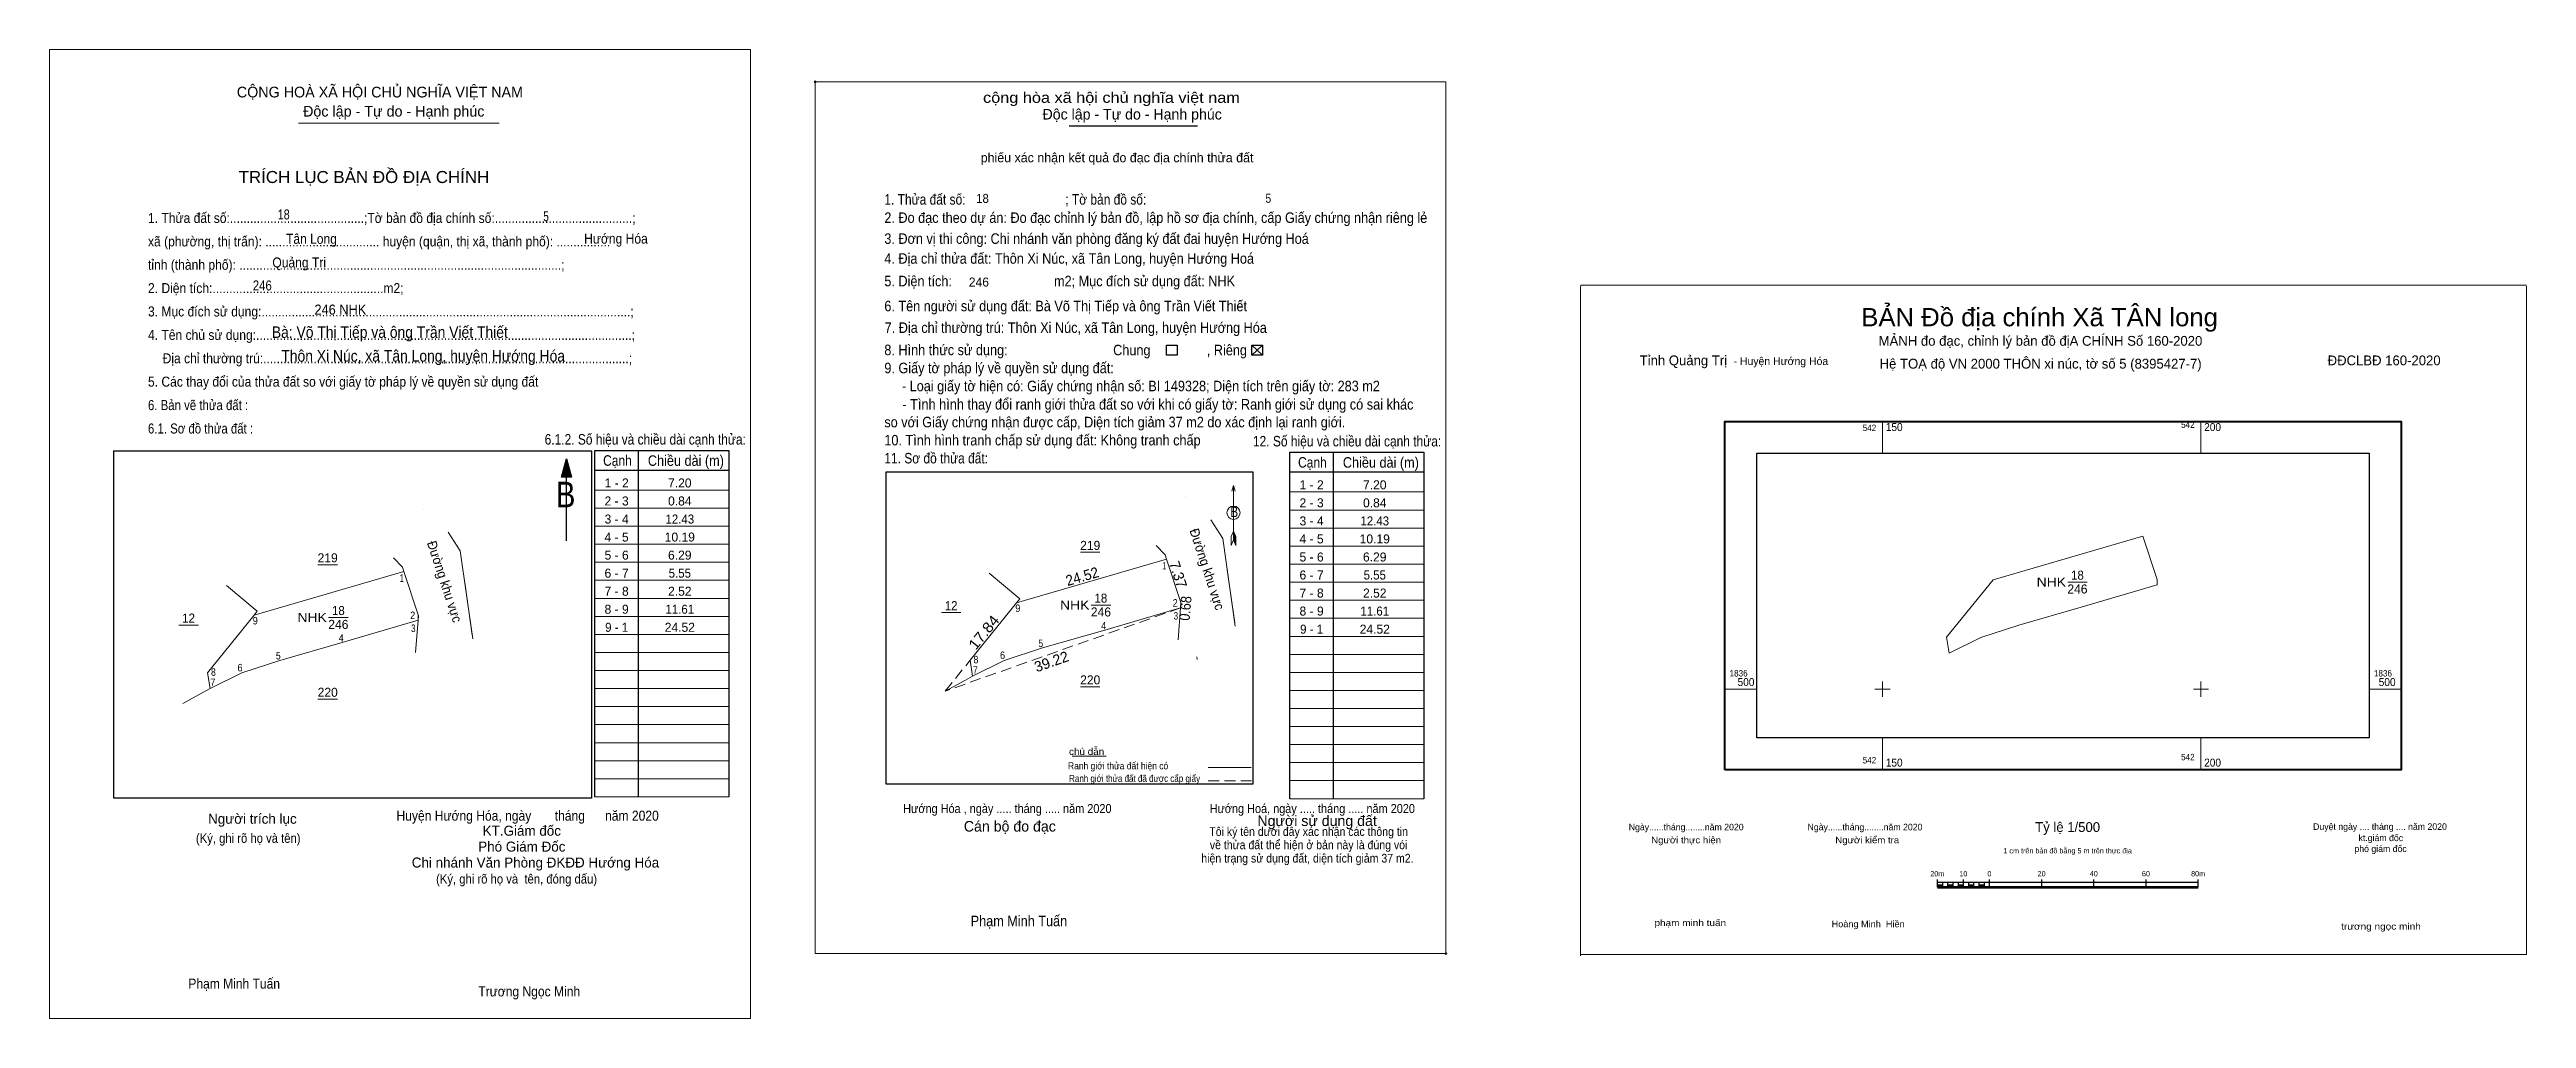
# Model space of a CAD drawing. Header units: metres. Extents: x 541862 to 542251, y 1836448 to 1836601.
import ezdxf
from ezdxf.enums import TextEntityAlignment as Align

# ---------------------------------------------------------------- set-up
doc = ezdxf.new("R2010")
doc.units = ezdxf.units.M
doc.header["$LTSCALE"] = 0.57
doc.header["$PDMODE"] = 32
doc.header["$PDSIZE"] = 0.285
doc.linetypes.add('MEDIUM_DASHED', pattern=[4.5, 3, -1.5])
for name, color, linetype, lineweight in [('1', 7, 'Continuous', 13), ('10', 7, 'Continuous', 13), ('11', 7, 'Continuous', 13), ('17', 7, 'Continuous', 13), ('2', 7, 'Continuous', 25), ('22', 7, 'Continuous', 13), ('23', 7, 'Continuous', 13), ('30', 7, 'Continuous', 13), ('50', 7, 'Continuous', 25), ('6', 7, 'Continuous', 13), ('63', 7, 'Continuous', 13), ('8', 7, 'Continuous', 13), ('9', 7, 'Continuous', 13)]:
    doc.layers.add(name, color=color, linetype=linetype, lineweight=lineweight)
for name, color, linetype in [('13', 7, 'Continuous'), ('48', 7, 'Continuous'), ('52', 7, 'Continuous')]:
    doc.layers.add(name, color=color, linetype=linetype)

msp = doc.modelspace()

# ---------------------------------------------------------------- hatches: boundary and pattern name
at = {"layer": '1'}
msp.add_hatch(color=256, dxfattribs=at).paths.add_polyline_path([(541942.57, 1836533.31), (541943.34, 1836536.19), (541944.11, 1836533.31)])
at = {"layer": '2'}
for points in [[(542158.62, 1836468.87), (542159.44, 1836468.87), (542159.44, 1836469.28), (542158.62, 1836469.28)], [(542160.26, 1836468.87), (542161.08, 1836468.87), (542161.08, 1836469.28), (542160.26, 1836469.28)], [(542161.9, 1836468.87), (542162.72, 1836468.87), (542162.72, 1836469.28), (542161.9, 1836469.28)], [(542163.54, 1836468.87), (542164.35, 1836468.87), (542164.35, 1836469.28), (542163.54, 1836469.28)], [(542165.17, 1836468.87), (542165.99, 1836468.87), (542165.99, 1836469.28), (542165.17, 1836469.28)]]:
    msp.add_hatch(color=256, dxfattribs=at).paths.add_polyline_path(points)

# ---------------------------------------------------------------- linework, layer by layer
at = {"layer": '1'}
for p, q in [((542050.93, 1836554.05), (542052.63, 1836552.47)), ((542050.93, 1836552.47), (542052.63, 1836554.05)), ((541947.81, 1836531.28), (541968.83, 1836531.28)), ((542048.08, 1836532.02), (542048.08, 1836523.45)), ((542056.94, 1836530.99), (542077.96, 1836530.99)), ((541947.81, 1836528.44), (541968.83, 1836528.44)), ((541947.81, 1836525.61), (541968.83, 1836525.61)), ((542048.08, 1836524.86), (542047.72, 1836523.99)), ((542048.08, 1836524.86), (542048.44, 1836523.99)), ((542048.08, 1836524.74), (542048.44, 1836523.86)), ((542056.94, 1836528.15), (542077.96, 1836528.15)), ((542056.94, 1836525.32), (542077.96, 1836525.32)), ((541947.81, 1836522.78), (541968.83, 1836522.78)), ((542048.08, 1836524.62), (542048.44, 1836523.74)), ((542048.08, 1836524.5), (542048.45, 1836523.61)), ((542048.08, 1836524.37), (542048.45, 1836523.48)), ((542048.08, 1836524.24), (542048.45, 1836523.36)), ((542048.08, 1836524.12), (542048.45, 1836523.23)), ((542048.08, 1836524), (542048.45, 1836523.1)), ((542048.08, 1836523.88), (542048.45, 1836522.97)), ((542048.08, 1836523.75), (542048.45, 1836522.85)), ((542048.08, 1836523.63), (542048.46, 1836522.72)), ((542048.08, 1836523.45), (542048.46, 1836522.57)), ((542048.46, 1836522.57), (542048.44, 1836523.99)), ((542056.94, 1836522.49), (542077.96, 1836522.49)), ((541947.81, 1836519.94), (541968.83, 1836519.94)), ((541947.81, 1836517.11), (541968.83, 1836517.11)), ((542056.94, 1836519.65), (542077.96, 1836519.65)), ((541947.81, 1836514.27), (541968.83, 1836514.27)), ((542056.94, 1836516.82), (542077.96, 1836516.82)), ((542056.94, 1836513.98), (542077.96, 1836513.98)), ((541947.81, 1836511.44), (541968.83, 1836511.44)), ((542056.94, 1836511.15), (542077.96, 1836511.15)), ((541947.81, 1836508.6), (541968.83, 1836508.6)), ((541947.81, 1836505.77), (541968.83, 1836505.77)), ((542056.94, 1836508.31), (542077.96, 1836508.31)), ((542056.94, 1836505.48), (542077.96, 1836505.48)), ((541947.81, 1836502.93), (541968.83, 1836502.93)), ((542056.94, 1836502.64), (542077.96, 1836502.64)), ((541947.81, 1836500.1), (541968.83, 1836500.1)), ((542056.94, 1836499.81), (542077.96, 1836499.81)), ((541947.81, 1836497.26), (541968.83, 1836497.26)), ((541947.81, 1836494.43), (541968.83, 1836494.43)), ((542056.94, 1836496.97), (542077.96, 1836496.97)), ((542056.94, 1836494.14), (542077.96, 1836494.14)), ((541947.81, 1836491.6), (541968.83, 1836491.6)), ((542056.94, 1836491.31), (542077.96, 1836491.31)), ((541947.81, 1836488.76), (541968.83, 1836488.76)), ((541947.81, 1836485.93), (541968.83, 1836485.93)), ((542056.94, 1836488.47), (542077.96, 1836488.47)), ((541947.81, 1836483.09), (541968.83, 1836483.09)), ((542056.94, 1836485.64), (542077.96, 1836485.64)), ((542056.94, 1836482.8), (542077.96, 1836482.8))]:
    msp.add_line(p, q, dxfattribs=at)
at = {"layer": '1', "lineweight": 25}
for p, q in [((541954.61, 1836537.52), (541954.61, 1836483.09)), ((542063.74, 1836537.23), (542063.74, 1836482.8)), ((541943.34, 1836523.34), (541943.34, 1836536.19)), ((541947.81, 1836534.44), (541968.83, 1836534.44)), ((542056.94, 1836534.15), (542077.96, 1836534.15))]:
    msp.add_line(p, q, dxfattribs=at)
for points in [[(541947.81, 1836483.09), (541947.81, 1836537.52), (541968.83, 1836537.52), (541968.83, 1836483.09)], [(542056.94, 1836482.8), (542056.94, 1836537.23), (542077.96, 1836537.23), (542077.96, 1836482.8)]]:
    msp.add_lwpolyline(points, dxfattribs=at)
for points in [[(541942.57, 1836533.31), (541943.34, 1836536.19), (541944.11, 1836533.31)], [(541993.54, 1836534.14), (542051.11, 1836534.14), (542051.11, 1836485.09), (541993.54, 1836485.09)]]:
    msp.add_lwpolyline(points, close=True, dxfattribs=at)
at = {"layer": '1'}
for points in [[(542048.33, 1836531.11), (542048.08, 1836532.02), (542047.84, 1836531.11)], [(542048.08, 1836523.45), (542047.7, 1836522.57), (542047.72, 1836523.99)]]:
    msp.add_lwpolyline(points, dxfattribs=at)
msp.add_circle((542048.081, 1836527.734), 1.046, dxfattribs=at)
for p in [(541982.38, 1836595.45), (542081.44, 1836458.45)]:
    msp.add_point(p, dxfattribs=at)
at = {"layer": '10'}
for p, q in [((542046.38, 1836523.68), (542044.51, 1836526.61)), ((541926.64, 1836521.73), (541924.77, 1836524.66)), ((541926.64, 1836521.73), (541928.62, 1836507.94)), ((542046.38, 1836523.68), (542048.36, 1836509.89)), ((542014.51, 1836514.2), (542009.69, 1836518.24)), ((541894.77, 1836512.25), (541889.95, 1836516.29)), ((542014.01, 1836513.58), (542014.51, 1836514.2)), ((541894.27, 1836511.63), (541894.77, 1836512.25)), ((542005.99, 1836501.44), (542002.81, 1836499.7)), ((542007.11, 1836502.06), (542005.99, 1836501.44)), ((541886.25, 1836499.49), (541883.07, 1836497.75)), ((541887.37, 1836500.11), (541886.25, 1836499.49))]:
    msp.add_line(p, q, dxfattribs=at)
at = {"layer": '10', "linetype": 'MEDIUM_DASHED'}
for p, q in [((542039.84, 1836513.46), (542039.79, 1836513.62)), ((541920.1, 1836511.51), (541920.04, 1836510.83)), ((541920.1, 1836511.51), (541920.05, 1836511.67))]:
    msp.add_line(p, q, dxfattribs=at)
at = {"layer": '10'}
for points in [[(542037.55, 1836520.46), (542037.33, 1836521.13), (542035.91, 1836522.6)], [(541917.81, 1836518.51), (541917.59, 1836519.18), (541916.17, 1836520.65)]]:
    msp.add_lwpolyline(points, dxfattribs=at)
for points in [[(541886.98, 1836502.6), (541894.27, 1836511.63), (541917.81, 1836518.51), (541920.05, 1836511.67), (541920.04, 1836510.83), (541908.12, 1836507.32), (541898.32, 1836504.53), (541892.35, 1836502.55), (541887.37, 1836500.11)], [(542006.72, 1836504.55), (542014.01, 1836513.58), (542037.55, 1836520.46), (542039.79, 1836513.62), (542039.78, 1836512.78), (542027.86, 1836509.27), (542018.06, 1836506.48), (542012.09, 1836504.5), (542007.11, 1836502.06)]]:
    msp.add_lwpolyline(points, close=True, dxfattribs=at)
at = {"layer": '10', "linetype": 'MEDIUM_DASHED'}
msp.add_lwpolyline([(542039.84, 1836513.46), (542039.78, 1836512.78), (542002.81, 1836499.7), (542006.72, 1836504.55)], dxfattribs=at)
at = {"layer": '11'}
msp.add_line((542102.61, 1836563.47), (542251.11, 1836563.47), dxfattribs=at)
for points in [[(542102.57, 1836458.12), (542102.57, 1836563.12), (542102.61, 1836563.47)], [(542251.11, 1836563.31), (542251.11, 1836458.31), (542102.61, 1836458.31)]]:
    msp.add_lwpolyline(points, dxfattribs=at)
at = {"layer": '17'}
msp.add_line((542022.73, 1836489.5), (542028.07, 1836489.5), dxfattribs=at)
at = {"layer": '2'}
for p, q in [((542022.29, 1836588.55), (542042.41, 1836588.55)), ((542158.62, 1836468.87), (542158.62, 1836470.1)), ((542158.62, 1836469.69), (542199.57, 1836469.69)), ((542159.44, 1836468.87), (542159.44, 1836469.69)), ((542160.26, 1836468.87), (542160.26, 1836469.69)), ((542161.08, 1836468.87), (542161.08, 1836469.69)), ((542161.9, 1836468.87), (542161.9, 1836469.69)), ((542162.72, 1836468.87), (542162.72, 1836470.1)), ((542163.54, 1836468.87), (542163.54, 1836469.69)), ((542164.35, 1836468.87), (542164.35, 1836469.69)), ((542165.17, 1836468.87), (542165.17, 1836469.69)), ((542165.99, 1836468.87), (542165.99, 1836469.69)), ((542166.81, 1836468.87), (542166.81, 1836470.1)), ((542175, 1836468.87), (542175, 1836470.1)), ((542183.19, 1836468.87), (542183.19, 1836470.1)), ((542191.38, 1836468.87), (542191.38, 1836470.1)), ((542199.57, 1836468.87), (542199.57, 1836470.1))]:
    msp.add_line(p, q, dxfattribs=at)
at = {"layer": '2', "lineweight": 53}
msp.add_line((542158.62, 1836468.87), (542199.57, 1836468.87), dxfattribs=at)
at = {"layer": '2', "lineweight": 13}
for points in [[(541862.16, 1836600.52), (541972.24, 1836600.52), (541972.24, 1836448.26), (541862.16, 1836448.26)], [(541982.38, 1836595.45), (542081.44, 1836595.45), (542081.44, 1836458.45), (541982.38, 1836458.45)], [(542158.62, 1836468.87), (542159.44, 1836468.87), (542159.44, 1836469.28), (542158.62, 1836469.28)], [(542160.26, 1836468.87), (542161.08, 1836468.87), (542161.08, 1836469.28), (542160.26, 1836469.28)], [(542161.9, 1836468.87), (542162.72, 1836468.87), (542162.72, 1836469.28), (542161.9, 1836469.28)], [(542163.54, 1836468.87), (542164.35, 1836468.87), (542164.35, 1836469.28), (542163.54, 1836469.28)], [(542165.17, 1836468.87), (542165.99, 1836468.87), (542165.99, 1836469.28), (542165.17, 1836469.28)]]:
    msp.add_lwpolyline(points, close=True, dxfattribs=at)
at = {"layer": '22'}
for p, q in [((542040.58, 1836530.22), (542040.58, 1836530.23)), ((541920.84, 1836528.27), (541920.84, 1836528.28)), ((542042.37, 1836504.65), (542042.34, 1836505.09))]:
    msp.add_line(p, q, dxfattribs=at)
at = {"layer": '23'}
for p, q in [((542048.28, 1836510.44), (542047.09, 1836518.74)), ((541928.54, 1836508.49), (541927.35, 1836516.79)), ((541919.63, 1836505.79), (541920.04, 1836510.83)), ((542039.37, 1836507.74), (542039.78, 1836512.78))]:
    msp.add_line(p, q, dxfattribs=at)
at = {"layer": '30'}
msp.add_line((541901.27, 1836588.96), (541932.77, 1836588.96), dxfattribs=at)
at = {"layer": '30', "lineweight": 25}
msp.add_lwpolyline([(541872.26, 1836537.45), (541947.25, 1836537.45), (541947.25, 1836482.89), (541872.26, 1836482.89)], close=True, dxfattribs=at)
at = {"layer": '50'}
for points in [[(542037.54, 1836554.05), (542039.24, 1836554.05), (542039.24, 1836552.47), (542037.54, 1836552.47)], [(542050.93, 1836554.05), (542052.63, 1836554.05), (542052.63, 1836552.47), (542050.93, 1836552.47)]]:
    msp.add_lwpolyline(points, close=True, dxfattribs=at)
at = {"layer": '6'}
msp.add_line((542044.12, 1836487.69), (542050.86, 1836487.69), dxfattribs=at)
at = {"layer": '6', "linetype": 'MEDIUM_DASHED'}
msp.add_line((542044.11, 1836485.61), (542050.89, 1836485.61), dxfattribs=at)
at = {"layer": '63'}
for p, q in [((542150, 1836537.07), (542150, 1836542.07)), ((542200, 1836537.07), (542200, 1836542.07)), ((542125.23, 1836500), (542130.23, 1836500)), ((542148.8, 1836500), (542151.2, 1836500)), ((542150, 1836498.8), (542150, 1836501.2)), ((542198.8, 1836500), (542201.2, 1836500)), ((542200, 1836498.8), (542200, 1836501.2)), ((542226.41, 1836500), (542231.41, 1836500)), ((542150, 1836487.34), (542150, 1836492.34)), ((542200, 1836487.34), (542200, 1836492.34))]:
    msp.add_line(p, q, dxfattribs=at)
at = {"layer": '63', "lineweight": 40}
msp.add_lwpolyline([(542125.23, 1836487.34), (542125.23, 1836542.07), (542231.41, 1836542.07), (542231.41, 1836487.34)], close=True, dxfattribs=at)
at = {"layer": '63', "lineweight": 25}
msp.add_lwpolyline([(542130.23, 1836492.34), (542130.23, 1836537.07), (542226.41, 1836537.07), (542226.41, 1836492.34)], close=True, dxfattribs=at)
at = {"layer": '8'}
msp.add_line((542179.07, 1836516.84), (542182.13, 1836516.84), dxfattribs=at)
msp.add_lwpolyline([(542160.06, 1836508.16), (542167.35, 1836517.19), (542190.89, 1836524.07), (542193.13, 1836517.23), (542193.12, 1836516.39), (542181.2, 1836512.88), (542171.4, 1836510.09), (542165.43, 1836508.11), (542160.45, 1836505.67)], close=True, dxfattribs=at)
at = {"layer": '9'}
for p, q in [((542024.05, 1836521.51), (542027.11, 1836521.51)), ((541904.31, 1836519.56), (541907.37, 1836519.56)), ((542025.73, 1836513.23), (542028.79, 1836513.23)), ((541882.46, 1836510.09), (541885.53, 1836510.09)), ((541905.99, 1836511.28), (541909.05, 1836511.28)), ((542002.2, 1836512.04), (542005.27, 1836512.04)), ((541904.31, 1836498.43), (541907.37, 1836498.43)), ((542024.05, 1836500.38), (542027.11, 1836500.38))]:
    msp.add_line(p, q, dxfattribs=at)

# ---------------------------------------------------------------- texts
at = {"layer": '1'}
for s, height, width, p in [('1. Thửa đất số:                              ; Tờ bản đồ số:', 1.653, 0.85, (541993.25, 1836576.14)), ('3. Đơn vị thi công: Chi nhánh văn phòng đăng ký đất đai huyện Hướng Hoá', 1.653, 0.9, (541993.25, 1836569.98)), ('2. Đo đạc theo dự án: Đo đạc chỉnh lý bản đồ, lập hồ sơ địa chính, cấp Giấy chứng nhận riêng lẻ ', 1.653, 0.9, (541993.25, 1836573.27)), ('4. Địa chỉ thửa đất: Thôn Xi Núc, xã Tân Long, huyện Hướng Hoá', 1.653, 0.9, (541993.25, 1836566.86)), ('5. Diện tích:                             m2; Mục đích sử dụng đất: NHK', 1.653, 0.9, (541993.25, 1836563.31)), ('6. Tên người sử dụng đất: Bà Võ Thị Tiếp và ông Trần Viết Thiết', 1.65, 0.9, (541993.25, 1836559.39)), ('Bà: Võ Thị Tiếp và ông Trần Viết Thiết', 1.81, 0.9, (541897.07, 1836555.2)), ('7. Địa chỉ thường trú: Thôn Xi Núc, xã Tân Long, huyện Hướng Hóa', 1.653, 0.9, (541993.3, 1836555.99)), ('Thôn Xi Núc, xã Tân Long, huyện Hướng Hóa', 1.81, 0.9, (541898.56, 1836551.47)), ('Chung                , Riêng', 1.653, 0.9, (542029.18, 1836552.47)), ('9. Giấy tờ pháp lý về quyền sử dụng đất:', 1.653, 0.9, (541993.25, 1836549.65)), ('     - Loại giấy tờ hiện có: Giấy chứng nhận số: BI 149328; Diện tích trên giấy tờ: 283 m2', 1.653, 0.9, (541993.25, 1836546.82)), ('6.1.2. Số hiệu và chiều dài cạnh thửa:', 1.65, 0.85, (541939.91, 1836538.44)), ('so với Giấy chứng nhận được cấp, Diện tích giảm 37 m2 do xác định lại ranh giới.', 1.653, 0.9, (541993.25, 1836541.15)), ('Cạnh', 1.653, 0.85, (541949.09, 1836535.11)), ('Chiều dài (m)', 1.653, 0.9, (541956.12, 1836535.1)), ('11. Sơ đồ thửa đất:', 1.653, 0.85, (541993.25, 1836535.48)), ('10. Tình hình tranh chấp sử dụng đất: Không tranh chấp', 1.653, 0.9, (541993.25, 1836538.31)), ('12. Số hiệu và chiều dài cạnh thửa:', 1.653, 0.85, (542051.13, 1836538.15)), ('Cạnh', 1.653, 0.85, (542058.22, 1836534.82)), ('Chiều dài (m)', 1.653, 0.9, (542065.25, 1836534.81)), ('B', 1.653, 0.85, (542047.56, 1836527.05)), ('Phạm Minh Tuấn', 1.653, 0.9, (542006.81, 1836462.76))]:
    msp.add_text(s, height=height, dxfattribs=dict(at, width=width)).set_placement(p)
at = {"layer": '1', "width": 0.85}
msp.add_text('B', height=4.009, dxfattribs=at).set_placement((541943.22, 1836528.58), align=Align.CENTER)
at = {"layer": '10'}
for s, height, width, p in [('18', 1.57, 0.8, (541898, 1836573.82)), ('Tân Long', 1.57, 0.9, (541899.3, 1836569.99)), ('5', 1.57, 0.75, (541939.69, 1836573.54)), ('Hướng Hóa', 1.575, 0.9, (541946.11, 1836570.02)), ('Quảng Trị', 1.575, 0.9, (541897.15, 1836566.27)), ('246', 1.57, 0.85, (541894.08, 1836562.66)), ('246 NHK', 1.58, 0.95, (541903.76, 1836558.86))]:
    msp.add_text(s, height=height, dxfattribs=dict(at, width=width)).set_placement(p)
at = {"layer": '10', "width": 0.95}
for p in [(542043.219, 1836518.628), (541923.479, 1836516.678)]:
    msp.add_text('Đường khu vực', height=1.5, rotation=288.133, dxfattribs=at).set_placement(p, align=Align.CENTER)
at = {"layer": '10'}
for s, rotation, width, p in [('24.52', 16.292, 0.95, (542022.03, 1836516.2)), ('0.68', 84.958, 0.9, (542041.17, 1836510.71)), ('17.84', 51.086, 1.1, (542007.61, 1836506.05))]:
    msp.add_text(s, height=1.653, rotation=rotation, dxfattribs=dict(at, width=width)).set_placement(p)
for s, rotation, p in [('7.37', 288.133, (542037.92, 1836519.81)), ('39.22', 19.484, (542017.16, 1836502.64))]:
    msp.add_text(s, height=1.653, rotation=rotation, dxfattribs=at).set_placement(p)
at = {"layer": '10', "width": 0.9}
for s, height, p in [('Huyện Hướng Hóa, ngày       tháng      năm 2020', 1.575, (541937.235, 1836479.34)), ('Phạm Minh Tuấn', 1.57, (541891.155, 1836452.95)), ('Trương Ngọc Minh', 1.575, (541937.485, 1836451.73))]:
    msp.add_text(s, height=height, dxfattribs=at).set_placement(p, align=Align.CENTER)
at = {"layer": '13'}
for s, p in [('219', (541905.835, 1836519.94)), ('219', (542025.575, 1836521.89)), ('246', (541907.515, 1836509.48)), ('246', (542027.255, 1836511.43)), ('220', (542025.58, 1836500.76)), ('220', (541905.84, 1836498.81))]:
    msp.add_text(s, height=1.417, dxfattribs=at).set_placement(p, align=Align.CENTER)
at = {"layer": '13', "width": 0.95}
for s, p in [('18', (541907.515, 1836511.65)), ('12', (542003.735, 1836512.42)), ('18', (542027.255, 1836513.6)), ('12', (541883.995, 1836510.47))]:
    msp.add_text(s, height=1.417, dxfattribs=at).set_placement(p, align=Align.CENTER)
at = {"layer": '13', "width": 1.15}
for p in [(542025.44, 1836512.52), (541905.7, 1836510.57)]:
    msp.add_text('NHK', height=1.417, dxfattribs=at).set_placement(p, align=Align.RIGHT)
at = {"layer": '2'}
for s, height, width, p in [('cộng hòa xã hội chủ nghĩa việt nam', 1.661, 1.15, (542008.75, 1836592.14)), ('     - Tình hình thay đổi ranh giới thửa đất so với khi có giấy tờ: Ranh giới sử dụng có sai khác', 1.661, 0.9, (541993.3, 1836543.94)), ('Hướng Hóa , ngày ..... tháng ..... năm 2020', 1.422, 0.9, (541996.21, 1836480.54)), ('Hướng Hoá, ngày ..... tháng ..... năm 2020', 1.422, 0.9, (542044.33, 1836480.54))]:
    msp.add_text(s, height=height, dxfattribs=dict(at, width=width)).set_placement(p)
for s, height, p in [('Độc lập - Tự do - Hạnh phúc', 1.661, (542018.09, 1836589.52)), ('Tỉnh Quảng Trị ', 1.539, (542111.86, 1836550.9)), ('- Huyện Hướng Hóa', 1.228, (542126.6, 1836550.94)), ('Cán bộ đo đạc', 1.661, (542005.73, 1836477.63)), ('Người sử dụng đất', 1.661, (542051.83, 1836478.5))]:
    msp.add_text(s, height=height, dxfattribs=at).set_placement(p)
for s, height, p in [('phiếu xác nhận kết quả đo đạc địa chính thửa đất', 1.458, (542029.795, 1836582.8)), ('MẢNH đo đạc, chỉnh lý bản đồ địA CHÍNH Số 160-2020', 1.54, (542174.795, 1836553.97)), ('Hệ TOẠ độ VN 2000 THÔN xi núc, tờ số 5 (8395427-7)', 1.54, (542174.82, 1836550.38)), ('Ngày......tháng........năm 2020', 1.024, (542119.16, 1836477.83)), ('Ngày......tháng........năm 2020', 1.024, (542147.24, 1836477.83)), ('Tỷ lệ 1/500', 1.54, (542179.06, 1836477.57)), ('Duyệt ngày .... tháng .... năm 2020', 1.024, (542228.11, 1836477.9)), ('1 cm trên bản đồ bằng 5 m trên thực địa', 0.8188, (542179.065, 1836474.21)), ('phó giám đốc', 1.024, (542228.2, 1836474.42)), ('kt.giám đốc', 1.024, (542228.24, 1836476.13))]:
    msp.add_text(s, height=height, dxfattribs=at).set_placement(p, align=Align.CENTER)
for s, height, width, p in [('BẢN Đồ địa chính Xã TÂN long', 2.87, 1.05, (542174.66, 1836557.03)), ('Tôi ký tên dưới đây xác nhận các thông tin', 1.372, 0.9, (542059.875, 1836476.95)), ('hiện trạng sử dụng đất, diện tích giảm 37 m2.', 1.372, 0.9, (542059.685, 1836472.76)), ('về thửa đất thể hiện ở bản này là đúng vói', 1.372, 0.9, (542059.87, 1836474.86)), ('Người thực hiện', 1.024, 1.1, (542119.15, 1836475.79)), ('Người kiểm tra', 1.024, 1.1, (542147.59, 1836475.79)), ('20m', 0.8188, 0.95, (542158.595, 1836470.6)), ('10', 0.8188, 0.95, (542162.69, 1836470.6)), ('0', 0.819, 0.9, (542166.785, 1836470.6)), ('20', 0.8188, 0.95, (542174.97, 1836470.6)), ('40', 0.8188, 0.95, (542183.17, 1836470.6)), ('60', 0.8188, 0.95, (542191.35, 1836470.6)), ('80m', 0.8188, 0.95, (542199.545, 1836470.6)), ('phạm minh tuấn', 1.02, 1.15, (542119.81, 1836462.78)), ('Hoàng Minh  Hiền', 1.02, 1.05, (542147.735, 1836462.6)), ('trương ngọc minh', 1.024, 1.15, (542228.265, 1836462.23))]:
    msp.add_text(s, height=height, dxfattribs=dict(at, width=width)).set_placement(p, align=Align.CENTER)
msp.add_text('ĐĐCLBĐ 160-2020', height=1.54, dxfattribs=at).set_placement((542237.63, 1836550.9), align=Align.RIGHT)
at = {"layer": '30'}
for s, p in [('CỘNG HOÀ XÃ HỘI CHỦ NGHĨA VIỆT NAM', (541891.57, 1836592.99)), ('Độc lập - Tự do - Hạnh phúc', (541901.97, 1836589.98))]:
    msp.add_text(s, height=1.68, dxfattribs=at).set_placement(p)
for s, height, width, p in [('TRÍCH LỤC BẢN ĐỒ ĐỊA CHÍNH', 1.89, 1.05, (541891.85, 1836579.54)), ('xã (phường, thị trấn): .................................. huyện (quận, thị xã, thành phố): ................', 1.575, 0.9, (541877.62, 1836569.58)), ('1. Thửa đất số:........................................;Tờ bản đồ địa chính số:.........................................;', 1.575, 0.9, (541877.62, 1836573.26)), ('tỉnh (thành phố): ................................................................................................;', 1.575, 0.9, (541877.62, 1836565.91)), ('2. Diện tích:...................................................m2;', 1.575, 0.9, (541877.62, 1836562.24)), ('3. Mục đích sử dụng:..............................................................................................................;', 1.575, 0.9, (541877.62, 1836558.57)), ('4. Tên chủ sử dụng:................................................................................................................;', 1.575, 0.9, (541877.62, 1836554.89)), ('Địa chỉ thường trú:.............................................................................................................;', 1.575, 0.9, (541879.92, 1836551.21)), ('5. Các thay đổi của thửa đất so với giấy tờ pháp lý về quyền sử dụng đất', 1.575, 0.9, (541877.62, 1836547.54)), ('6. Bản vẽ thửa đất :', 1.575, 0.85, (541877.62, 1836543.86)), ('6.1. Sơ đồ thửa đất :', 1.575, 0.85, (541877.62, 1836540.18))]:
    msp.add_text(s, height=height, dxfattribs=dict(at, width=width)).set_placement(p)
for s, p in [('Người trích lục', (541894.015, 1836478.86)), ('KT.Giám đốc', (541936.325, 1836476.98)), ('Phó Giám Đốc', (541936.325, 1836474.48)), ('Chi nhánh Văn Phòng ĐKĐĐ Hướng Hóa', (541938.465, 1836471.98))]:
    msp.add_text(s, height=1.575, dxfattribs=at).set_placement(p, align=Align.CENTER)
at = {"layer": '30', "width": 0.9}
for s, p in [('(Ký, ghi rõ họ và tên)', (541893.36, 1836475.86)), ('(Ký, ghi rõ họ và  tên, đóng dấu)', (541935.5, 1836469.46))]:
    msp.add_text(s, height=1.47, dxfattribs=at).set_placement(p, align=Align.CENTER)
at = {"layer": '48', "width": 0.9}
msp.add_text('8. Hình thức sử dụng:', height=1.653, dxfattribs=at).set_placement((541993.25, 1836552.49))
at = {"layer": '52'}
for s, p in [('1 - 2', (541951.215, 1836531.7)), ('7.20', (541961.13, 1836531.7)), ('1 - 2', (542060.345, 1836531.41)), ('7.20', (542070.26, 1836531.41)), ('2 - 3', (541951.21, 1836528.87)), ('0.84', (541961.13, 1836528.87)), ('2 - 3', (542060.34, 1836528.58)), ('0.84', (542070.26, 1836528.58)), ('3 - 4', (541951.21, 1836526.03)), ('3 - 4', (542060.34, 1836525.74)), ('4 - 5', (541951.205, 1836523.2)), ('5 - 6', (541951.21, 1836520.36)), ('10.19', (541961.13, 1836523.2)), ('6.29', (541961.125, 1836520.36)), ('4 - 5', (542060.335, 1836522.91)), ('5 - 6', (542060.34, 1836520.07)), ('10.19', (542070.26, 1836522.91)), ('6.29', (542070.255, 1836520.07)), ('6 - 7', (541951.205, 1836517.53)), ('6 - 7', (542060.335, 1836517.24)), ('8 - 9', (541951.21, 1836511.86)), ('7 - 8', (541951.21, 1836514.69)), ('2.52', (541961.13, 1836514.69)), ('8 - 9', (542060.34, 1836511.57)), ('7 - 8', (542060.34, 1836514.4)), ('2.52', (542070.26, 1836514.4)), ('24.52', (541961.135, 1836509.02)), ('24.52', (542070.265, 1836508.73))]:
    msp.add_text(s, height=1.417, dxfattribs=at).set_placement(p, align=Align.CENTER)
at = {"layer": '52', "width": 0.95}
for s, p in [('12.43', (541961.13, 1836526.03)), ('12.43', (542070.26, 1836525.74)), ('5.55', (541961.135, 1836517.53)), ('5.55', (542070.265, 1836517.24)), ('11.61', (541961.125, 1836511.86)), ('11.61', (542070.255, 1836511.57)), ('9 - 1', (541951.21, 1836509.02)), ('9 - 1', (542060.34, 1836508.73))]:
    msp.add_text(s, height=1.417, dxfattribs=at).set_placement(p, align=Align.CENTER)
at = {"layer": '6'}
for s, height, width, p in [('18', 1.417, 0.95, (542007.66, 1836576.41)), ('5', 1.417, 0.85, (542053.1, 1836576.43)), ('chú dẫn', 1.105, 1.05, (542022.25, 1836489.65)), ('Ranh giới thửa đất hiện có ', 1.105, 0.9, (542022.09, 1836487.41)), ('Ranh giới thửa đất đã được cấp giấy', 1.105, 0.85, (542022.26, 1836485.43))]:
    msp.add_text(s, height=height, dxfattribs=dict(at, width=width)).set_placement(p)
msp.add_text('246', height=1.417, dxfattribs=at).set_placement((542006.52, 1836563.27))
at = {"layer": '63', "width": 0.95}
for p in [(542149, 1836540.57), (542199, 1836541.07), (542199, 1836488.84), (542149, 1836488.34)]:
    msp.add_text('542', height=1, dxfattribs=at).set_placement(p, align=Align.RIGHT)
for s, height, p in [('150', 1.25, (542150.5, 1836540.57)), ('200', 1.25, (542200.5, 1836540.57)), ('1836', 1, (542125.98, 1836502)), ('1836', 1, (542125.98, 1836502)), ('500', 1.25, (542127.23, 1836500.5)), ('1836', 1, (542227.16, 1836502)), ('1836', 1, (542227.16, 1836502)), ('500', 1.25, (542227.91, 1836500.5)), ('150', 1.25, (542150.5, 1836487.84)), ('200', 1.25, (542200.5, 1836487.84))]:
    msp.add_text(s, height=height, dxfattribs=at).set_placement(p)
at = {"layer": '8', "width": 1.15}
msp.add_text('NHK', height=1.417, dxfattribs=at).set_placement((542178.8, 1836516.13), align=Align.RIGHT)
at = {"layer": '8', "width": 0.95}
msp.add_text('18', height=1.417, dxfattribs=at).set_placement((542180.6, 1836517.21), align=Align.CENTER)
at = {"layer": '8'}
msp.add_text('246', height=1.417, dxfattribs=at).set_placement((542180.6, 1836515.04), align=Align.CENTER)
at = {"layer": '9'}
for s, width, p in [('1', 0.75, (541917.46, 1836516.87)), ('1', 0.75, (542037.2, 1836518.82)), ('9', 0.9, (542014.205, 1836512.13)), ('2', 0.9, (542038.92, 1836512.97)), ('9', 0.9, (541894.465, 1836510.18)), ('2', 0.9, (541919.18, 1836511.02)), ('3', 0.8, (541919.285, 1836508.99)), ('4', 0.9, (542027.695, 1836509.4)), ('3', 0.8, (542039.025, 1836510.94)), ('5', 0.85, (541898.08, 1836504.67)), ('4', 0.9, (541907.955, 1836507.45)), ('8', 0.85, (542007.635, 1836504.06)), ('6', 0.9, (542011.81, 1836504.75)), ('5', 0.85, (542017.82, 1836506.62)), ('7', 0.9, (541887.805, 1836500.49)), ('8', 0.85, (541887.895, 1836502.11)), ('6', 0.9, (541892.07, 1836502.8)), ('7', 0.9, (542007.545, 1836502.44))]:
    msp.add_text(s, height=1.181, dxfattribs=dict(at, width=width)).set_placement(p, align=Align.CENTER)

doc.saveas('drawing.dxf')
